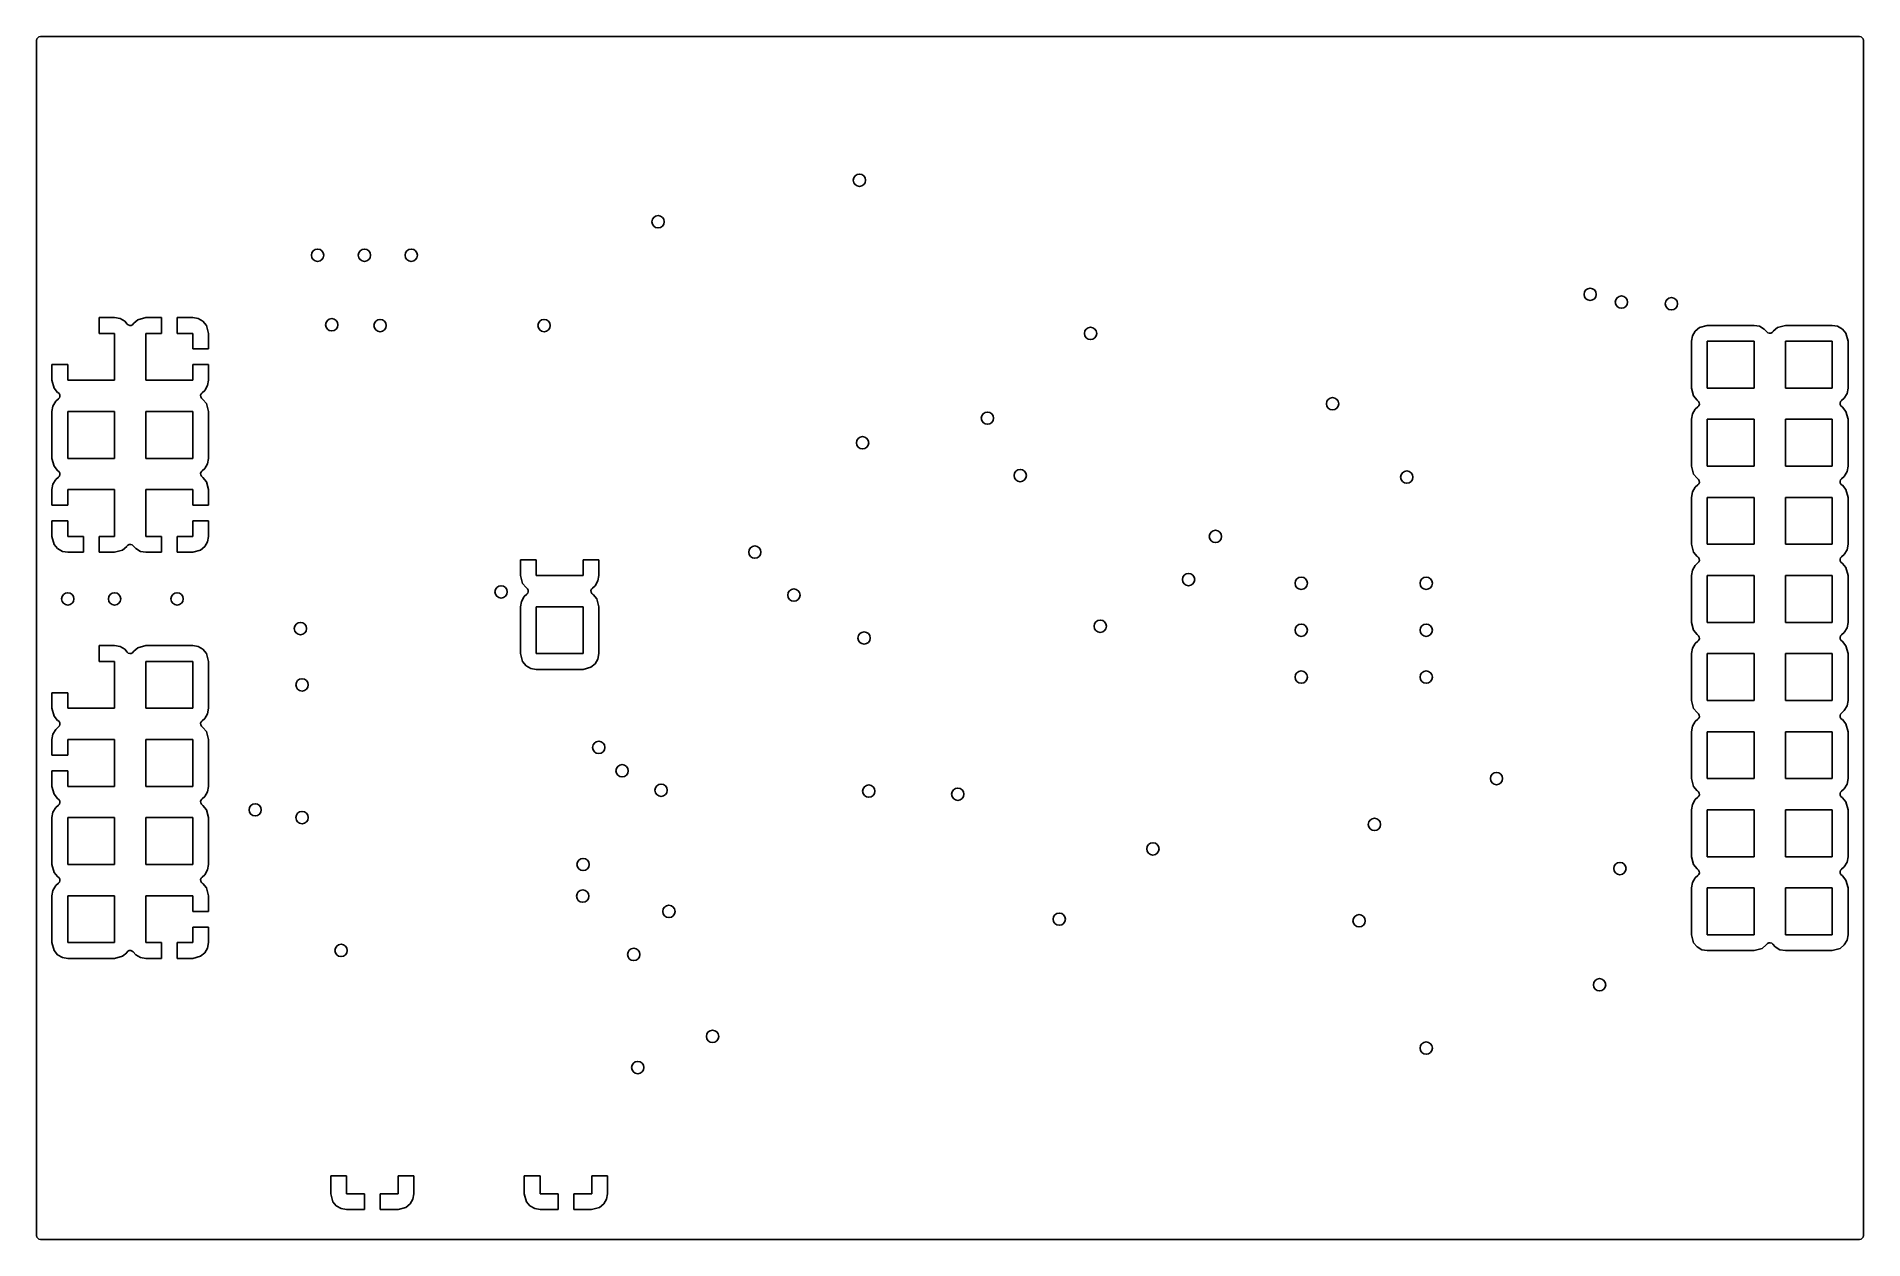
# Model space of a CAD drawing. Extents: x 6.22 to 8.56, y -5.56 to -4.02.
import ezdxf

# ---------------------------------------------------------------- set-up
doc = ezdxf.new("R2010")
doc.units = 0
doc.header["$MEASUREMENT"] = 0
doc.layers.add('BLACK', color=7, linetype='CONTINUOUS')

msp = doc.modelspace()

# ---------------------------------------------------------------- linework, layer by layer
at = {"layer": 'BLACK', "linetype": 'CONTINUOUS'}
for p, q in [((6.21996, -4.02496), (6.22034, -4.02305)), ((6.22034, -4.02305), (6.22143, -4.02143)), ((6.22143, -4.02143), (6.22305, -4.02034)), ((6.22305, -4.02034), (6.22496, -4.01996)), ((6.22496, -4.01996), (8.55504, -4.01996)), ((8.55504, -4.01996), (8.55695, -4.02034)), ((8.55695, -4.02034), (8.55857, -4.02143)), ((8.55857, -4.02143), (8.55966, -4.02305)), ((8.55966, -4.02305), (8.56004, -4.02496)), ((6.21996, -5.55504), (6.21996, -4.02496)), ((8.56004, -4.02496), (8.56004, -5.55504)), ((6.32, -4.37973), (6.30004, -4.37973)), ((6.30004, -4.37973), (6.30004, -4.4)), ((6.32693, -4.38095), (6.32, -4.37973)), ((6.33303, -4.38447), (6.32693, -4.38095)), ((6.33607, -4.3881), (6.33303, -4.38447)), ((6.3374, -4.38922), (6.33607, -4.3881)), ((6.33925, -4.38984), (6.3374, -4.38922)), ((6.3412, -4.38972), (6.33925, -4.38984)), ((6.34295, -4.38885), (6.3412, -4.38972)), ((6.34423, -4.38739), (6.34295, -4.38885)), ((6.34447, -4.38697), (6.34423, -4.38739)), ((6.34986, -4.38245), (6.34447, -4.38697)), ((6.36001, -4.37973), (6.34986, -4.38245)), ((6.37996, -4.37973), (6.36001, -4.37973)), ((6.37996, -4.4), (6.37996, -4.37973)), ((6.40004, -4.37973), (6.40004, -4.4)), ((6.42, -4.37973), (6.40004, -4.37973)), ((6.42693, -4.38095), (6.42, -4.37973)), ((6.43303, -4.38447), (6.42693, -4.38095)), ((6.43755, -4.38986), (6.43303, -4.38447)), ((6.44027, -4.40001), (6.43755, -4.38986)), ((8.34447, -4.39697), (8.34095, -4.40307)), ((8.34986, -4.39245), (8.34447, -4.39697)), ((8.36001, -4.38973), (8.34986, -4.39245)), ((8.42, -4.38973), (8.36001, -4.38973)), ((8.42693, -4.39095), (8.42, -4.38973)), ((8.43303, -4.39447), (8.42693, -4.39095)), ((8.43607, -4.3981), (8.43303, -4.39447)), ((8.4374, -4.39922), (8.43607, -4.3981)), ((8.43925, -4.39984), (8.4374, -4.39922)), ((8.44295, -4.39885), (8.4412, -4.39972)), ((8.44423, -4.39739), (8.44295, -4.39885)), ((8.44447, -4.39697), (8.44423, -4.39739)), ((8.44986, -4.39245), (8.44447, -4.39697)), ((8.46001, -4.38973), (8.44986, -4.39245)), ((8.52, -4.38973), (8.46001, -4.38973)), ((8.52693, -4.39095), (8.52, -4.38973)), ((8.53303, -4.39447), (8.52693, -4.39095)), ((8.53755, -4.39986), (8.53303, -4.39447)), ((6.30004, -4.4), (6.32, -4.4)), ((6.32, -4.4), (6.32, -4.46)), ((6.36, -4.46), (6.36, -4.4)), ((6.36, -4.4), (6.37996, -4.4)), ((6.40004, -4.4), (6.42, -4.4)), ((6.42, -4.4), (6.42, -4.41996)), ((6.42, -4.41996), (6.44027, -4.41996)), ((6.44027, -4.41996), (6.44027, -4.40001)), ((8.34095, -4.40307), (8.33973, -4.41)), ((8.33973, -4.41), (8.33973, -4.46999)), ((8.36, -4.47), (8.36, -4.41)), ((8.36, -4.41), (8.42, -4.41)), ((8.42, -4.41), (8.42, -4.47)), ((8.4412, -4.39972), (8.43925, -4.39984)), ((8.46, -4.47), (8.46, -4.41)), ((8.46, -4.41), (8.52, -4.41)), ((8.52, -4.41), (8.52, -4.47)), ((8.54027, -4.41001), (8.53755, -4.39986)), ((8.54027, -4.47), (8.54027, -4.41001)), ((6.26, -4.44004), (6.23973, -4.44004)), ((6.23973, -4.44004), (6.23973, -4.45999)), ((6.26, -4.46), (6.26, -4.44004)), ((6.44027, -4.44004), (6.42, -4.44004)), ((6.42, -4.44004), (6.42, -4.46)), ((6.44027, -4.46), (6.44027, -4.44004)), ((6.23973, -4.45999), (6.24245, -4.47014)), ((6.32, -4.46), (6.26, -4.46)), ((6.42, -4.46), (6.36, -4.46)), ((6.43553, -4.47303), (6.43905, -4.46693)), ((6.43905, -4.46693), (6.44027, -4.46)), ((6.24447, -4.48697), (6.24095, -4.49307)), ((6.24245, -4.47014), (6.24697, -4.47553)), ((6.2481, -4.48393), (6.24447, -4.48697)), ((6.24697, -4.47553), (6.24739, -4.47577)), ((6.24739, -4.47577), (6.24885, -4.47705)), ((6.24922, -4.4826), (6.2481, -4.48393)), ((6.24885, -4.47705), (6.24972, -4.4788)), ((6.24984, -4.48075), (6.24922, -4.4826)), ((6.24972, -4.4788), (6.24984, -4.48075)), ((6.43016, -4.47925), (6.43078, -4.4774)), ((6.43028, -4.4812), (6.43016, -4.47925)), ((6.43115, -4.48295), (6.43028, -4.4812)), ((6.43078, -4.4774), (6.4319, -4.47607)), ((6.43261, -4.48423), (6.43115, -4.48295)), ((6.4319, -4.47607), (6.43553, -4.47303)), ((6.43303, -4.48447), (6.43261, -4.48423)), ((6.43755, -4.48986), (6.43303, -4.48447)), ((6.44027, -4.50001), (6.43755, -4.48986)), ((8.33973, -4.46999), (8.34245, -4.48014)), ((8.34245, -4.48014), (8.34697, -4.48553)), ((8.34697, -4.48553), (8.34739, -4.48577)), ((8.34739, -4.48577), (8.34885, -4.48705)), ((8.34922, -4.4926), (8.3481, -4.49393)), ((8.34885, -4.48705), (8.34972, -4.4888)), ((8.34984, -4.49075), (8.34922, -4.4926)), ((8.34972, -4.4888), (8.34984, -4.49075)), ((8.42, -4.47), (8.36, -4.47)), ((8.52, -4.47), (8.46, -4.47)), ((8.53016, -4.48925), (8.53078, -4.4874)), ((8.53028, -4.4912), (8.53016, -4.48925)), ((8.53115, -4.49295), (8.53028, -4.4912)), ((8.53078, -4.4874), (8.5319, -4.48607)), ((8.53261, -4.49423), (8.53115, -4.49295)), ((8.5319, -4.48607), (8.53553, -4.48303)), ((8.53553, -4.48303), (8.53905, -4.47693)), ((8.53905, -4.47693), (8.54027, -4.47)), ((6.24095, -4.49307), (6.23973, -4.5)), ((6.23973, -4.5), (6.23973, -4.55999)), ((6.26, -4.56), (6.26, -4.5)), ((6.26, -4.5), (6.32, -4.5)), ((6.32, -4.5), (6.32, -4.56)), ((6.36, -4.56), (6.36, -4.5)), ((6.36, -4.5), (6.42, -4.5)), ((6.42, -4.5), (6.42, -4.56)), ((6.44027, -4.56), (6.44027, -4.50001)), ((8.34095, -4.50307), (8.33973, -4.51)), ((8.33973, -4.51), (8.33973, -4.56999)), ((8.34447, -4.49697), (8.34095, -4.50307)), ((8.3481, -4.49393), (8.34447, -4.49697)), ((8.36, -4.57), (8.36, -4.51)), ((8.36, -4.51), (8.42, -4.51)), ((8.42, -4.51), (8.42, -4.57)), ((8.46, -4.57), (8.46, -4.51)), ((8.46, -4.51), (8.52, -4.51)), ((8.52, -4.51), (8.52, -4.57)), ((8.53303, -4.49447), (8.53261, -4.49423)), ((8.53755, -4.49986), (8.53303, -4.49447)), ((8.54027, -4.51001), (8.53755, -4.49986)), ((8.54027, -4.57), (8.54027, -4.51001)), ((6.23973, -4.55999), (6.24245, -4.57014)), ((6.32, -4.56), (6.26, -4.56)), ((6.42, -4.56), (6.36, -4.56)), ((6.43905, -4.56693), (6.44027, -4.56)), ((6.24245, -4.57014), (6.24697, -4.57553)), ((6.2481, -4.58393), (6.24447, -4.58697)), ((6.24697, -4.57553), (6.24739, -4.57577)), ((6.24739, -4.57577), (6.24885, -4.57705)), ((6.24922, -4.5826), (6.2481, -4.58393)), ((6.24885, -4.57705), (6.24972, -4.5788)), ((6.24984, -4.58075), (6.24922, -4.5826)), ((6.24972, -4.5788), (6.24984, -4.58075)), ((6.43016, -4.57925), (6.43078, -4.5774)), ((6.43028, -4.5812), (6.43016, -4.57925)), ((6.43115, -4.58295), (6.43028, -4.5812)), ((6.43078, -4.5774), (6.4319, -4.57607)), ((6.43261, -4.58423), (6.43115, -4.58295)), ((6.4319, -4.57607), (6.43553, -4.57303)), ((6.43303, -4.58447), (6.43261, -4.58423)), ((6.43755, -4.58986), (6.43303, -4.58447)), ((6.43553, -4.57303), (6.43905, -4.56693)), ((8.33973, -4.56999), (8.34245, -4.58014)), ((8.34245, -4.58014), (8.34697, -4.58553)), ((8.34697, -4.58553), (8.34739, -4.58577)), ((8.34739, -4.58577), (8.34885, -4.58705)), ((8.42, -4.57), (8.36, -4.57)), ((8.52, -4.57), (8.46, -4.57)), ((8.53078, -4.5874), (8.5319, -4.58607)), ((8.5319, -4.58607), (8.53553, -4.58303)), ((8.53553, -4.58303), (8.53905, -4.57693)), ((8.53905, -4.57693), (8.54027, -4.57)), ((6.24095, -4.59307), (6.23973, -4.6)), ((6.23973, -4.6), (6.23973, -4.61996)), ((6.24447, -4.58697), (6.24095, -4.59307)), ((6.26, -4.61996), (6.26, -4.6)), ((6.26, -4.6), (6.32, -4.6)), ((6.32, -4.6), (6.32, -4.66)), ((6.36, -4.66), (6.36, -4.6)), ((6.36, -4.6), (6.42, -4.6)), ((6.42, -4.6), (6.42, -4.61996)), ((6.44027, -4.60001), (6.43755, -4.58986)), ((6.44027, -4.61996), (6.44027, -4.60001)), ((8.34095, -4.60307), (8.33973, -4.61)), ((8.34447, -4.59697), (8.34095, -4.60307)), ((8.3481, -4.59393), (8.34447, -4.59697)), ((8.34922, -4.5926), (8.3481, -4.59393)), ((8.34885, -4.58705), (8.34972, -4.5888)), ((8.34984, -4.59075), (8.34922, -4.5926)), ((8.34972, -4.5888), (8.34984, -4.59075)), ((8.53016, -4.58925), (8.53078, -4.5874)), ((8.53028, -4.5912), (8.53016, -4.58925)), ((8.53115, -4.59295), (8.53028, -4.5912)), ((8.53261, -4.59423), (8.53115, -4.59295)), ((8.53303, -4.59447), (8.53261, -4.59423)), ((8.53755, -4.59986), (8.53303, -4.59447)), ((8.54027, -4.61001), (8.53755, -4.59986)), ((6.23973, -4.61996), (6.26, -4.61996)), ((6.42, -4.61996), (6.44027, -4.61996)), ((8.33973, -4.61), (8.33973, -4.66999)), ((8.36, -4.67), (8.36, -4.61)), ((8.36, -4.61), (8.42, -4.61)), ((8.42, -4.61), (8.42, -4.67)), ((8.46, -4.67), (8.46, -4.61)), ((8.46, -4.61), (8.52, -4.61)), ((8.52, -4.61), (8.52, -4.67)), ((8.54027, -4.67), (8.54027, -4.61001)), ((6.26, -4.64004), (6.23973, -4.64004)), ((6.23973, -4.64004), (6.23973, -4.65999)), ((6.26, -4.66), (6.26, -4.64004)), ((6.44027, -4.64004), (6.42, -4.64004)), ((6.42, -4.64004), (6.42, -4.66)), ((6.44027, -4.66), (6.44027, -4.64004)), ((6.23973, -4.65999), (6.24245, -4.67014)), ((6.24245, -4.67014), (6.24697, -4.67553)), ((6.24697, -4.67553), (6.25307, -4.67905)), ((6.25307, -4.67905), (6.26, -4.68027)), ((6.27996, -4.66), (6.26, -4.66)), ((6.27996, -4.68027), (6.27996, -4.66)), ((6.32, -4.66), (6.30004, -4.66)), ((6.30004, -4.66), (6.30004, -4.68027)), ((6.31999, -4.68027), (6.33014, -4.67755)), ((6.33014, -4.67755), (6.33553, -4.67303)), ((6.33553, -4.67303), (6.33577, -4.67261)), ((6.33577, -4.67261), (6.33705, -4.67115)), ((6.33705, -4.67115), (6.3388, -4.67028)), ((6.3388, -4.67028), (6.34075, -4.67016)), ((6.34075, -4.67016), (6.3426, -4.67078)), ((6.3426, -4.67078), (6.34393, -4.6719)), ((6.34393, -4.6719), (6.34697, -4.67553)), ((6.34697, -4.67553), (6.35307, -4.67905)), ((6.35307, -4.67905), (6.36, -4.68027)), ((6.37996, -4.66), (6.36, -4.66)), ((6.37996, -4.68027), (6.37996, -4.66)), ((6.42, -4.66), (6.40004, -4.66)), ((6.40004, -4.66), (6.40004, -4.68027)), ((6.42022, -4.68021), (6.43014, -4.67755)), ((6.43014, -4.67755), (6.43553, -4.67303)), ((6.43553, -4.67303), (6.43905, -4.66693)), ((6.43905, -4.66693), (6.44027, -4.66)), ((8.33973, -4.66999), (8.34245, -4.68014)), ((8.34245, -4.68014), (8.34697, -4.68553)), ((8.42, -4.67), (8.36, -4.67)), ((8.52, -4.67), (8.46, -4.67)), ((8.53553, -4.68303), (8.53905, -4.67693)), ((8.53905, -4.67693), (8.54027, -4.67)), ((6.26, -4.68027), (6.27996, -4.68027)), ((6.30004, -4.68027), (6.31999, -4.68027)), ((6.36, -4.68027), (6.37996, -4.68027)), ((6.40004, -4.68027), (6.41999, -4.68027)), ((6.41999, -4.68027), (6.42022, -4.68021)), ((6.86, -4.69004), (6.83973, -4.69004)), ((6.83973, -4.69004), (6.83973, -4.70999)), ((6.86, -4.71), (6.86, -4.69004)), ((6.94027, -4.69004), (6.92, -4.69004)), ((6.92, -4.69004), (6.92, -4.71)), ((6.94027, -4.71), (6.94027, -4.69004)), ((8.34095, -4.70307), (8.33973, -4.71)), ((8.34447, -4.69697), (8.34095, -4.70307)), ((8.3481, -4.69393), (8.34447, -4.69697)), ((8.34697, -4.68553), (8.34739, -4.68577)), ((8.34739, -4.68577), (8.34885, -4.68705)), ((8.34922, -4.6926), (8.3481, -4.69393)), ((8.34885, -4.68705), (8.34972, -4.6888)), ((8.34984, -4.69075), (8.34922, -4.6926)), ((8.34972, -4.6888), (8.34984, -4.69075)), ((8.53016, -4.68925), (8.53078, -4.6874)), ((8.53028, -4.6912), (8.53016, -4.68925)), ((8.53115, -4.69295), (8.53028, -4.6912)), ((8.53078, -4.6874), (8.5319, -4.68607)), ((8.53261, -4.69423), (8.53115, -4.69295)), ((8.5319, -4.68607), (8.53553, -4.68303)), ((8.53303, -4.69447), (8.53261, -4.69423)), ((8.53755, -4.69986), (8.53303, -4.69447)), ((8.54027, -4.71001), (8.53755, -4.69986)), ((6.83973, -4.70999), (6.84245, -4.72014)), ((6.84245, -4.72014), (6.84697, -4.72553)), ((6.84697, -4.72553), (6.84739, -4.72577)), ((6.84739, -4.72577), (6.84885, -4.72705)), ((6.92, -4.71), (6.86, -4.71)), ((6.93078, -4.7274), (6.9319, -4.72607)), ((6.9319, -4.72607), (6.93553, -4.72303)), ((6.93553, -4.72303), (6.93905, -4.71693)), ((6.93905, -4.71693), (6.94027, -4.71)), ((8.33973, -4.71), (8.33973, -4.76999)), ((8.36, -4.77), (8.36, -4.71)), ((8.36, -4.71), (8.42, -4.71)), ((8.42, -4.71), (8.42, -4.77)), ((8.46, -4.77), (8.46, -4.71)), ((8.46, -4.71), (8.52, -4.71)), ((8.52, -4.71), (8.52, -4.77)), ((8.54027, -4.77), (8.54027, -4.71001)), ((6.84095, -4.74307), (6.83973, -4.75)), ((6.83973, -4.75), (6.83973, -4.80999)), ((6.84447, -4.73697), (6.84095, -4.74307)), ((6.8481, -4.73393), (6.84447, -4.73697)), ((6.84922, -4.7326), (6.8481, -4.73393)), ((6.84885, -4.72705), (6.84972, -4.7288)), ((6.84984, -4.73075), (6.84922, -4.7326)), ((6.84972, -4.7288), (6.84984, -4.73075)), ((6.86, -4.81), (6.86, -4.75)), ((6.86, -4.75), (6.92, -4.75)), ((6.92, -4.75), (6.92, -4.81)), ((6.93016, -4.72925), (6.93078, -4.7274)), ((6.93028, -4.7312), (6.93016, -4.72925)), ((6.93115, -4.73295), (6.93028, -4.7312)), ((6.93261, -4.73423), (6.93115, -4.73295)), ((6.93303, -4.73447), (6.93261, -4.73423)), ((6.93755, -4.73986), (6.93303, -4.73447)), ((6.94027, -4.75001), (6.93755, -4.73986)), ((6.94027, -4.81), (6.94027, -4.75001)), ((8.33973, -4.76999), (8.34245, -4.78014)), ((8.42, -4.77), (8.36, -4.77)), ((8.52, -4.77), (8.46, -4.77)), ((8.53905, -4.77693), (8.54027, -4.77)), ((8.34447, -4.79697), (8.34095, -4.80307)), ((8.34245, -4.78014), (8.34697, -4.78553)), ((8.3481, -4.79393), (8.34447, -4.79697)), ((8.34697, -4.78553), (8.34739, -4.78577)), ((8.34739, -4.78577), (8.34885, -4.78705)), ((8.34922, -4.7926), (8.3481, -4.79393)), ((8.34885, -4.78705), (8.34972, -4.7888)), ((8.34984, -4.79075), (8.34922, -4.7926)), ((8.34972, -4.7888), (8.34984, -4.79075)), ((8.53016, -4.78925), (8.53078, -4.7874)), ((8.53028, -4.7912), (8.53016, -4.78925)), ((8.53115, -4.79295), (8.53028, -4.7912)), ((8.53078, -4.7874), (8.5319, -4.78607)), ((8.53261, -4.79423), (8.53115, -4.79295)), ((8.5319, -4.78607), (8.53553, -4.78303)), ((8.53303, -4.79447), (8.53261, -4.79423)), ((8.53755, -4.79986), (8.53303, -4.79447)), ((8.53553, -4.78303), (8.53905, -4.77693)), ((6.32, -4.79973), (6.30004, -4.79973)), ((6.30004, -4.79973), (6.30004, -4.82)), ((6.30004, -4.82), (6.32, -4.82)), ((6.32693, -4.80095), (6.32, -4.79973)), ((6.32, -4.82), (6.32, -4.88)), ((6.33303, -4.80447), (6.32693, -4.80095)), ((6.33607, -4.8081), (6.33303, -4.80447)), ((6.3374, -4.80922), (6.33607, -4.8081)), ((6.33925, -4.80984), (6.3374, -4.80922)), ((6.3412, -4.80972), (6.33925, -4.80984)), ((6.34295, -4.80885), (6.3412, -4.80972)), ((6.34423, -4.80739), (6.34295, -4.80885)), ((6.34447, -4.80697), (6.34423, -4.80739)), ((6.34986, -4.80245), (6.34447, -4.80697)), ((6.36001, -4.79973), (6.34986, -4.80245)), ((6.36, -4.88), (6.36, -4.82)), ((6.36, -4.82), (6.42, -4.82)), ((6.42, -4.79973), (6.36001, -4.79973)), ((6.42693, -4.80095), (6.42, -4.79973)), ((6.42, -4.82), (6.42, -4.88)), ((6.43303, -4.80447), (6.42693, -4.80095)), ((6.43755, -4.80986), (6.43303, -4.80447)), ((6.43759, -4.80999), (6.43755, -4.80986)), ((6.44027, -4.82001), (6.43759, -4.80999)), ((6.44027, -4.88), (6.44027, -4.82001)), ((6.83973, -4.80999), (6.84245, -4.82014)), ((6.84245, -4.82014), (6.84697, -4.82553)), ((6.92, -4.81), (6.86, -4.81)), ((6.93553, -4.82303), (6.93905, -4.81693)), ((6.93905, -4.81693), (6.94027, -4.81)), ((8.34095, -4.80307), (8.33973, -4.81)), ((8.33973, -4.81), (8.33973, -4.86999)), ((8.36, -4.87), (8.36, -4.81)), ((8.36, -4.81), (8.42, -4.81)), ((8.42, -4.81), (8.42, -4.87)), ((8.46, -4.87), (8.46, -4.81)), ((8.46, -4.81), (8.52, -4.81)), ((8.52, -4.81), (8.52, -4.87)), ((8.54027, -4.81001), (8.53755, -4.79986)), ((8.54027, -4.87), (8.54027, -4.81001)), ((6.84697, -4.82553), (6.85307, -4.82905)), ((6.85307, -4.82905), (6.86, -4.83027)), ((6.86, -4.83027), (6.91999, -4.83027)), ((6.91999, -4.83027), (6.93014, -4.82755)), ((6.93014, -4.82755), (6.93553, -4.82303)), ((6.26, -4.86004), (6.23973, -4.86004)), ((6.23973, -4.86004), (6.23973, -4.87999)), ((6.26, -4.88), (6.26, -4.86004)), ((6.23973, -4.87999), (6.24245, -4.89014)), ((6.24245, -4.89014), (6.24697, -4.89553)), ((6.32, -4.88), (6.26, -4.88)), ((6.42, -4.88), (6.36, -4.88)), ((6.43553, -4.89303), (6.43905, -4.88693)), ((6.43905, -4.88693), (6.44027, -4.88)), ((8.33973, -4.86999), (8.34245, -4.88014)), ((8.34245, -4.88014), (8.34697, -4.88553)), ((8.34697, -4.88553), (8.34739, -4.88577)), ((8.34739, -4.88577), (8.34885, -4.88705)), ((8.34885, -4.88705), (8.34972, -4.8888)), ((8.34984, -4.89075), (8.34922, -4.8926)), ((8.34972, -4.8888), (8.34984, -4.89075)), ((8.42, -4.87), (8.36, -4.87)), ((8.52, -4.87), (8.46, -4.87)), ((8.53016, -4.88925), (8.53078, -4.8874)), ((8.53028, -4.8912), (8.53016, -4.88925)), ((8.53078, -4.8874), (8.5319, -4.88607)), ((8.5319, -4.88607), (8.53553, -4.88303)), ((8.53553, -4.88303), (8.53905, -4.87693)), ((8.53905, -4.87693), (8.54027, -4.87)), ((6.24095, -4.91307), (6.23973, -4.92)), ((6.24447, -4.90697), (6.24095, -4.91307)), ((6.2481, -4.90393), (6.24447, -4.90697)), ((6.24697, -4.89553), (6.24739, -4.89577)), ((6.24739, -4.89577), (6.24885, -4.89705)), ((6.24922, -4.9026), (6.2481, -4.90393)), ((6.24885, -4.89705), (6.24972, -4.8988)), ((6.24984, -4.90075), (6.24922, -4.9026)), ((6.24972, -4.8988), (6.24984, -4.90075)), ((6.43016, -4.89925), (6.43078, -4.8974)), ((6.43028, -4.9012), (6.43016, -4.89925)), ((6.43115, -4.90295), (6.43028, -4.9012)), ((6.43078, -4.8974), (6.4319, -4.89607)), ((6.43261, -4.90423), (6.43115, -4.90295)), ((6.4319, -4.89607), (6.43553, -4.89303)), ((6.43303, -4.90447), (6.43261, -4.90423)), ((6.43755, -4.90986), (6.43303, -4.90447)), ((6.44027, -4.92001), (6.43755, -4.90986)), ((8.34095, -4.90307), (8.33973, -4.91)), ((8.33973, -4.91), (8.33973, -4.96999)), ((8.34447, -4.89697), (8.34095, -4.90307)), ((8.3481, -4.89393), (8.34447, -4.89697)), ((8.34922, -4.8926), (8.3481, -4.89393)), ((8.36, -4.97), (8.36, -4.91)), ((8.36, -4.91), (8.42, -4.91)), ((8.42, -4.91), (8.42, -4.97)), ((8.46, -4.97), (8.46, -4.91)), ((8.46, -4.91), (8.52, -4.91)), ((8.52, -4.91), (8.52, -4.97)), ((8.53115, -4.89295), (8.53028, -4.8912)), ((8.53261, -4.89423), (8.53115, -4.89295)), ((8.53303, -4.89447), (8.53261, -4.89423)), ((8.53755, -4.89986), (8.53303, -4.89447)), ((8.54027, -4.91001), (8.53755, -4.89986)), ((8.54027, -4.97), (8.54027, -4.91001)), ((6.23973, -4.92), (6.23973, -4.93996)), ((6.26, -4.93996), (6.26, -4.92)), ((6.26, -4.92), (6.32, -4.92)), ((6.32, -4.92), (6.32, -4.98)), ((6.36, -4.98), (6.36, -4.92)), ((6.36, -4.92), (6.42, -4.92)), ((6.42, -4.92), (6.42, -4.98)), ((6.44027, -4.98), (6.44027, -4.92001)), ((6.23973, -4.93996), (6.26, -4.93996)), ((6.26, -4.96004), (6.23973, -4.96004)), ((6.23973, -4.96004), (6.23973, -4.97999)), ((6.26, -4.98), (6.26, -4.96004)), ((6.23973, -4.97999), (6.24245, -4.99014)), ((6.32, -4.98), (6.26, -4.98)), ((6.42, -4.98), (6.36, -4.98)), ((6.43905, -4.98693), (6.44027, -4.98)), ((8.33973, -4.96999), (8.34245, -4.98014)), ((8.34245, -4.98014), (8.34697, -4.98553)), ((8.42, -4.97), (8.36, -4.97)), ((8.52, -4.97), (8.46, -4.97)), ((8.5319, -4.98607), (8.53553, -4.98303)), ((8.53553, -4.98303), (8.53905, -4.97693)), ((8.53905, -4.97693), (8.54027, -4.97)), ((6.24447, -5.00697), (6.24095, -5.01307)), ((6.24245, -4.99014), (6.24697, -4.99553)), ((6.2481, -5.00393), (6.24447, -5.00697)), ((6.24697, -4.99553), (6.24739, -4.99577)), ((6.24739, -4.99577), (6.24885, -4.99705)), ((6.24922, -5.0026), (6.2481, -5.00393)), ((6.24885, -4.99705), (6.24972, -4.9988)), ((6.24984, -5.00075), (6.24922, -5.0026)), ((6.24972, -4.9988), (6.24984, -5.00075)), ((6.43016, -4.99925), (6.43078, -4.9974)), ((6.43028, -5.0012), (6.43016, -4.99925)), ((6.43115, -5.00295), (6.43028, -5.0012)), ((6.43078, -4.9974), (6.4319, -4.99607)), ((6.43261, -5.00423), (6.43115, -5.00295)), ((6.4319, -4.99607), (6.43553, -4.99303)), ((6.43303, -5.00447), (6.43261, -5.00423)), ((6.43755, -5.00986), (6.43303, -5.00447)), ((6.43553, -4.99303), (6.43905, -4.98693)), ((8.34095, -5.00307), (8.33973, -5.01)), ((8.34447, -4.99697), (8.34095, -5.00307)), ((8.3481, -4.99393), (8.34447, -4.99697)), ((8.34697, -4.98553), (8.34739, -4.98577)), ((8.34739, -4.98577), (8.34885, -4.98705)), ((8.34922, -4.9926), (8.3481, -4.99393)), ((8.34885, -4.98705), (8.34972, -4.9888)), ((8.34984, -4.99075), (8.34922, -4.9926)), ((8.34972, -4.9888), (8.34984, -4.99075)), ((8.53016, -4.98925), (8.53078, -4.9874)), ((8.53028, -4.9912), (8.53016, -4.98925)), ((8.53115, -4.99295), (8.53028, -4.9912)), ((8.53078, -4.9874), (8.5319, -4.98607)), ((8.53261, -4.99423), (8.53115, -4.99295)), ((8.53303, -4.99447), (8.53261, -4.99423)), ((8.53755, -4.99986), (8.53303, -4.99447)), ((8.54027, -5.01001), (8.53755, -4.99986)), ((6.24095, -5.01307), (6.23973, -5.02)), ((6.23973, -5.02), (6.23973, -5.07999)), ((6.26, -5.08), (6.26, -5.02)), ((6.26, -5.02), (6.32, -5.02)), ((6.32, -5.02), (6.32, -5.08)), ((6.36, -5.08), (6.36, -5.02)), ((6.36, -5.02), (6.42, -5.02)), ((6.42, -5.02), (6.42, -5.08)), ((6.44027, -5.02001), (6.43755, -5.00986)), ((6.44027, -5.08), (6.44027, -5.02001)), ((8.33973, -5.01), (8.33973, -5.06999)), ((8.36, -5.07), (8.36, -5.01)), ((8.36, -5.01), (8.42, -5.01)), ((8.42, -5.01), (8.42, -5.07)), ((8.46, -5.07), (8.46, -5.01)), ((8.46, -5.01), (8.52, -5.01)), ((8.52, -5.01), (8.52, -5.07)), ((8.54027, -5.07), (8.54027, -5.01001)), ((8.33973, -5.06999), (8.34245, -5.08014)), ((8.42, -5.07), (8.36, -5.07)), ((8.52, -5.07), (8.46, -5.07)), ((8.53553, -5.08303), (8.53905, -5.07693)), ((8.53905, -5.07693), (8.54027, -5.07)), ((6.23973, -5.07999), (6.24245, -5.09014)), ((6.24245, -5.09014), (6.24697, -5.09553)), ((6.24697, -5.09553), (6.24739, -5.09577)), ((6.24739, -5.09577), (6.24885, -5.09705)), ((6.24885, -5.09705), (6.24972, -5.0988)), ((6.24984, -5.10075), (6.24922, -5.1026)), ((6.24972, -5.0988), (6.24984, -5.10075)), ((6.32, -5.08), (6.26, -5.08)), ((6.42, -5.08), (6.36, -5.08)), ((6.43016, -5.09925), (6.43078, -5.0974)), ((6.43028, -5.1012), (6.43016, -5.09925)), ((6.43115, -5.10295), (6.43028, -5.1012)), ((6.43078, -5.0974), (6.4319, -5.09607)), ((6.4319, -5.09607), (6.43553, -5.09303)), ((6.43553, -5.09303), (6.43905, -5.08693)), ((6.43905, -5.08693), (6.44027, -5.08)), ((8.34447, -5.09697), (8.34095, -5.10307)), ((8.34245, -5.08014), (8.34697, -5.08553)), ((8.3481, -5.09393), (8.34447, -5.09697)), ((8.34697, -5.08553), (8.34739, -5.08577)), ((8.34739, -5.08577), (8.34885, -5.08705)), ((8.34922, -5.0926), (8.3481, -5.09393)), ((8.34885, -5.08705), (8.34972, -5.0888)), ((8.34984, -5.09075), (8.34922, -5.0926)), ((8.34972, -5.0888), (8.34984, -5.09075)), ((8.53016, -5.08925), (8.53078, -5.0874)), ((8.53028, -5.0912), (8.53016, -5.08925)), ((8.53115, -5.09295), (8.53028, -5.0912)), ((8.53078, -5.0874), (8.5319, -5.08607)), ((8.53261, -5.09423), (8.53115, -5.09295)), ((8.5319, -5.08607), (8.53553, -5.08303)), ((8.53303, -5.09447), (8.53261, -5.09423)), ((8.53755, -5.09986), (8.53303, -5.09447)), ((8.54027, -5.11001), (8.53755, -5.09986)), ((6.24095, -5.11307), (6.23973, -5.12)), ((6.23973, -5.12), (6.23973, -5.17999)), ((6.24447, -5.10697), (6.24095, -5.11307)), ((6.2481, -5.10393), (6.24447, -5.10697)), ((6.24922, -5.1026), (6.2481, -5.10393)), ((6.26, -5.18), (6.26, -5.12)), ((6.26, -5.12), (6.32, -5.12)), ((6.32, -5.12), (6.32, -5.18)), ((6.36, -5.18), (6.36, -5.12)), ((6.36, -5.12), (6.42, -5.12)), ((6.42, -5.12), (6.42, -5.13996)), ((6.43261, -5.10423), (6.43115, -5.10295)), ((6.43303, -5.10447), (6.43261, -5.10423)), ((6.43755, -5.10986), (6.43303, -5.10447)), ((6.44027, -5.12001), (6.43755, -5.10986)), ((6.44027, -5.13996), (6.44027, -5.12001)), ((8.34095, -5.10307), (8.33973, -5.11)), ((8.33973, -5.11), (8.33973, -5.16999)), ((8.36, -5.17), (8.36, -5.11)), ((8.36, -5.11), (8.42, -5.11)), ((8.42, -5.11), (8.42, -5.17)), ((8.46, -5.17), (8.46, -5.11)), ((8.46, -5.11), (8.52, -5.11)), ((8.52, -5.11), (8.52, -5.17)), ((8.54027, -5.17), (8.54027, -5.11001)), ((6.42, -5.13996), (6.44027, -5.13996)), ((6.44027, -5.16004), (6.42, -5.16004)), ((6.42, -5.16004), (6.42, -5.18)), ((6.44027, -5.18), (6.44027, -5.16004)), ((8.33973, -5.16999), (8.34245, -5.18014)), ((8.42, -5.17), (8.36, -5.17)), ((8.52, -5.17), (8.46, -5.17)), ((8.53905, -5.17693), (8.54027, -5.17)), ((6.23973, -5.17999), (6.24245, -5.19014)), ((6.24245, -5.19014), (6.24697, -5.19553)), ((6.32, -5.18), (6.26, -5.18)), ((6.33014, -5.19755), (6.33553, -5.19303)), ((6.33553, -5.19303), (6.33577, -5.19261)), ((6.33577, -5.19261), (6.33705, -5.19115)), ((6.33705, -5.19115), (6.3388, -5.19028)), ((6.3388, -5.19028), (6.34075, -5.19016)), ((6.34075, -5.19016), (6.3426, -5.19078)), ((6.3426, -5.19078), (6.34393, -5.1919)), ((6.34393, -5.1919), (6.34697, -5.19553)), ((6.37996, -5.18), (6.36, -5.18)), ((6.37996, -5.20027), (6.37996, -5.18)), ((6.42, -5.18), (6.40004, -5.18)), ((6.40004, -5.18), (6.40004, -5.20027)), ((6.43014, -5.19755), (6.43553, -5.19303)), ((6.43553, -5.19303), (6.43905, -5.18693)), ((6.43905, -5.18693), (6.44027, -5.18)), ((8.34245, -5.18014), (8.34697, -5.18553)), ((8.34697, -5.18553), (8.35307, -5.18905)), ((8.35307, -5.18905), (8.36, -5.19027)), ((8.36, -5.19027), (8.41999, -5.19027)), ((8.41999, -5.19027), (8.43014, -5.18755)), ((8.43014, -5.18755), (8.43553, -5.18303)), ((8.43553, -5.18303), (8.43577, -5.18261)), ((8.43577, -5.18261), (8.43705, -5.18115)), ((8.43705, -5.18115), (8.4388, -5.18028)), ((8.4388, -5.18028), (8.44075, -5.18016)), ((8.44075, -5.18016), (8.4426, -5.18078)), ((8.4426, -5.18078), (8.44393, -5.1819)), ((8.44393, -5.1819), (8.44697, -5.18553)), ((8.44697, -5.18553), (8.45307, -5.18905)), ((8.45307, -5.18905), (8.46, -5.19027)), ((8.46, -5.19027), (8.51999, -5.19027)), ((8.51999, -5.19027), (8.53014, -5.18755)), ((8.53014, -5.18755), (8.53553, -5.18303)), ((8.53553, -5.18303), (8.53905, -5.17693)), ((6.24697, -5.19553), (6.25307, -5.19905)), ((6.25307, -5.19905), (6.26, -5.20027)), ((6.26, -5.20027), (6.31999, -5.20027)), ((6.31999, -5.20027), (6.33014, -5.19755)), ((6.34697, -5.19553), (6.35307, -5.19905)), ((6.35307, -5.19905), (6.36, -5.20027)), ((6.36, -5.20027), (6.37996, -5.20027)), ((6.40004, -5.20027), (6.41999, -5.20027)), ((6.41999, -5.20027), (6.43014, -5.19755)), ((6.61698, -5.47862), (6.59672, -5.47862)), ((6.59672, -5.47862), (6.59672, -5.50158)), ((6.61698, -5.50158), (6.61698, -5.47862)), ((6.68298, -5.47862), (6.68298, -5.50158)), ((6.70325, -5.47862), (6.68298, -5.47862)), ((6.70325, -5.50158), (6.70325, -5.47862)), ((6.86502, -5.47862), (6.84475, -5.47862)), ((6.84475, -5.47862), (6.84475, -5.50158)), ((6.86502, -5.50158), (6.86502, -5.47862)), ((6.93102, -5.47862), (6.93102, -5.50158)), ((6.95128, -5.47862), (6.93102, -5.47862)), ((6.95128, -5.50158), (6.95128, -5.47862)), ((6.59672, -5.50158), (6.59943, -5.51172)), ((6.59943, -5.51172), (6.60396, -5.51711)), ((6.60396, -5.51711), (6.61005, -5.52063)), ((6.61005, -5.52063), (6.61699, -5.52185)), ((6.63994, -5.50158), (6.61698, -5.50158)), ((6.61699, -5.52185), (6.63994, -5.52185)), ((6.63994, -5.52185), (6.63994, -5.50158)), ((6.68298, -5.50158), (6.66002, -5.50158)), ((6.66002, -5.50158), (6.66002, -5.52185)), ((6.66002, -5.52185), (6.68298, -5.52185)), ((6.68298, -5.52185), (6.69312, -5.51913)), ((6.69312, -5.51913), (6.69851, -5.51461)), ((6.69851, -5.51461), (6.70203, -5.50852)), ((6.70203, -5.50852), (6.70325, -5.50158)), ((6.84475, -5.50158), (6.84746, -5.51172)), ((6.84746, -5.51172), (6.85199, -5.51711)), ((6.85199, -5.51711), (6.85808, -5.52063)), ((6.85808, -5.52063), (6.86502, -5.52185)), ((6.88798, -5.50158), (6.86502, -5.50158)), ((6.86502, -5.52185), (6.88798, -5.52185)), ((6.88798, -5.52185), (6.88798, -5.50158)), ((6.93102, -5.50158), (6.90806, -5.50158)), ((6.90806, -5.50158), (6.90806, -5.52185)), ((6.90806, -5.52185), (6.93101, -5.52185)), ((6.93101, -5.52185), (6.94115, -5.51913)), ((6.94115, -5.51913), (6.94654, -5.51461)), ((6.94654, -5.51461), (6.95006, -5.50852)), ((6.95006, -5.50852), (6.95128, -5.50158)), ((6.22034, -5.55695), (6.21996, -5.55504)), ((6.22143, -5.55857), (6.22034, -5.55695)), ((6.22305, -5.55966), (6.22143, -5.55857)), ((6.22496, -5.56004), (6.22305, -5.55966)), ((8.55504, -5.56004), (6.22496, -5.56004)), ((8.55695, -5.55966), (8.55504, -5.56004)), ((8.55857, -5.55857), (8.55695, -5.55966)), ((8.55966, -5.55695), (8.55857, -5.55857)), ((8.56004, -5.55504), (8.55966, -5.55695))]:
    msp.add_line(p, q, dxfattribs=at)
at = {"layer": 'BLACK'}
for centre in [(7.274, -4.204), (7.016, -4.257), (6.58, -4.3), (6.64, -4.3), (6.7, -4.3), (8.21, -4.35), (8.25, -4.36), (8.314, -4.362), (6.598, -4.389), (6.66, -4.39), (6.87, -4.39), (7.57, -4.4), (7.88, -4.49), (7.438, -4.50854), (7.278, -4.54), (7.48, -4.582), (7.97507, -4.584), (7.73, -4.66), (7.14, -4.68), (6.815, -4.731), (7.69556, -4.71519), (7.84, -4.72), (8, -4.72), (6.26, -4.74), (6.32, -4.74), (6.4, -4.74), (7.19, -4.735), (6.558, -4.778), (7.5825, -4.775), (7.84, -4.78), (8, -4.78), (7.28, -4.79), (6.56, -4.85), (7.84, -4.84), (8, -4.84), (6.94, -4.93), (6.97, -4.96), (7.02, -4.985), (7.286, -4.986), (7.4, -4.99), (8.09, -4.97), (6.5, -5.01), (6.56, -5.02), (7.9336, -5.0286), (7.65, -5.06), (6.92, -5.08), (8.24816, -5.08516), (6.9195, -5.1205), (7.03, -5.14), (7.53, -5.15), (7.914, -5.15205), (6.61, -5.19), (6.98482, -5.19518), (8.222, -5.234), (7.08584, -5.3), (8, -5.315), (6.99, -5.34)]:
    msp.add_circle(centre, 0.00787, dxfattribs=at)

doc.saveas('drawing.dxf')
